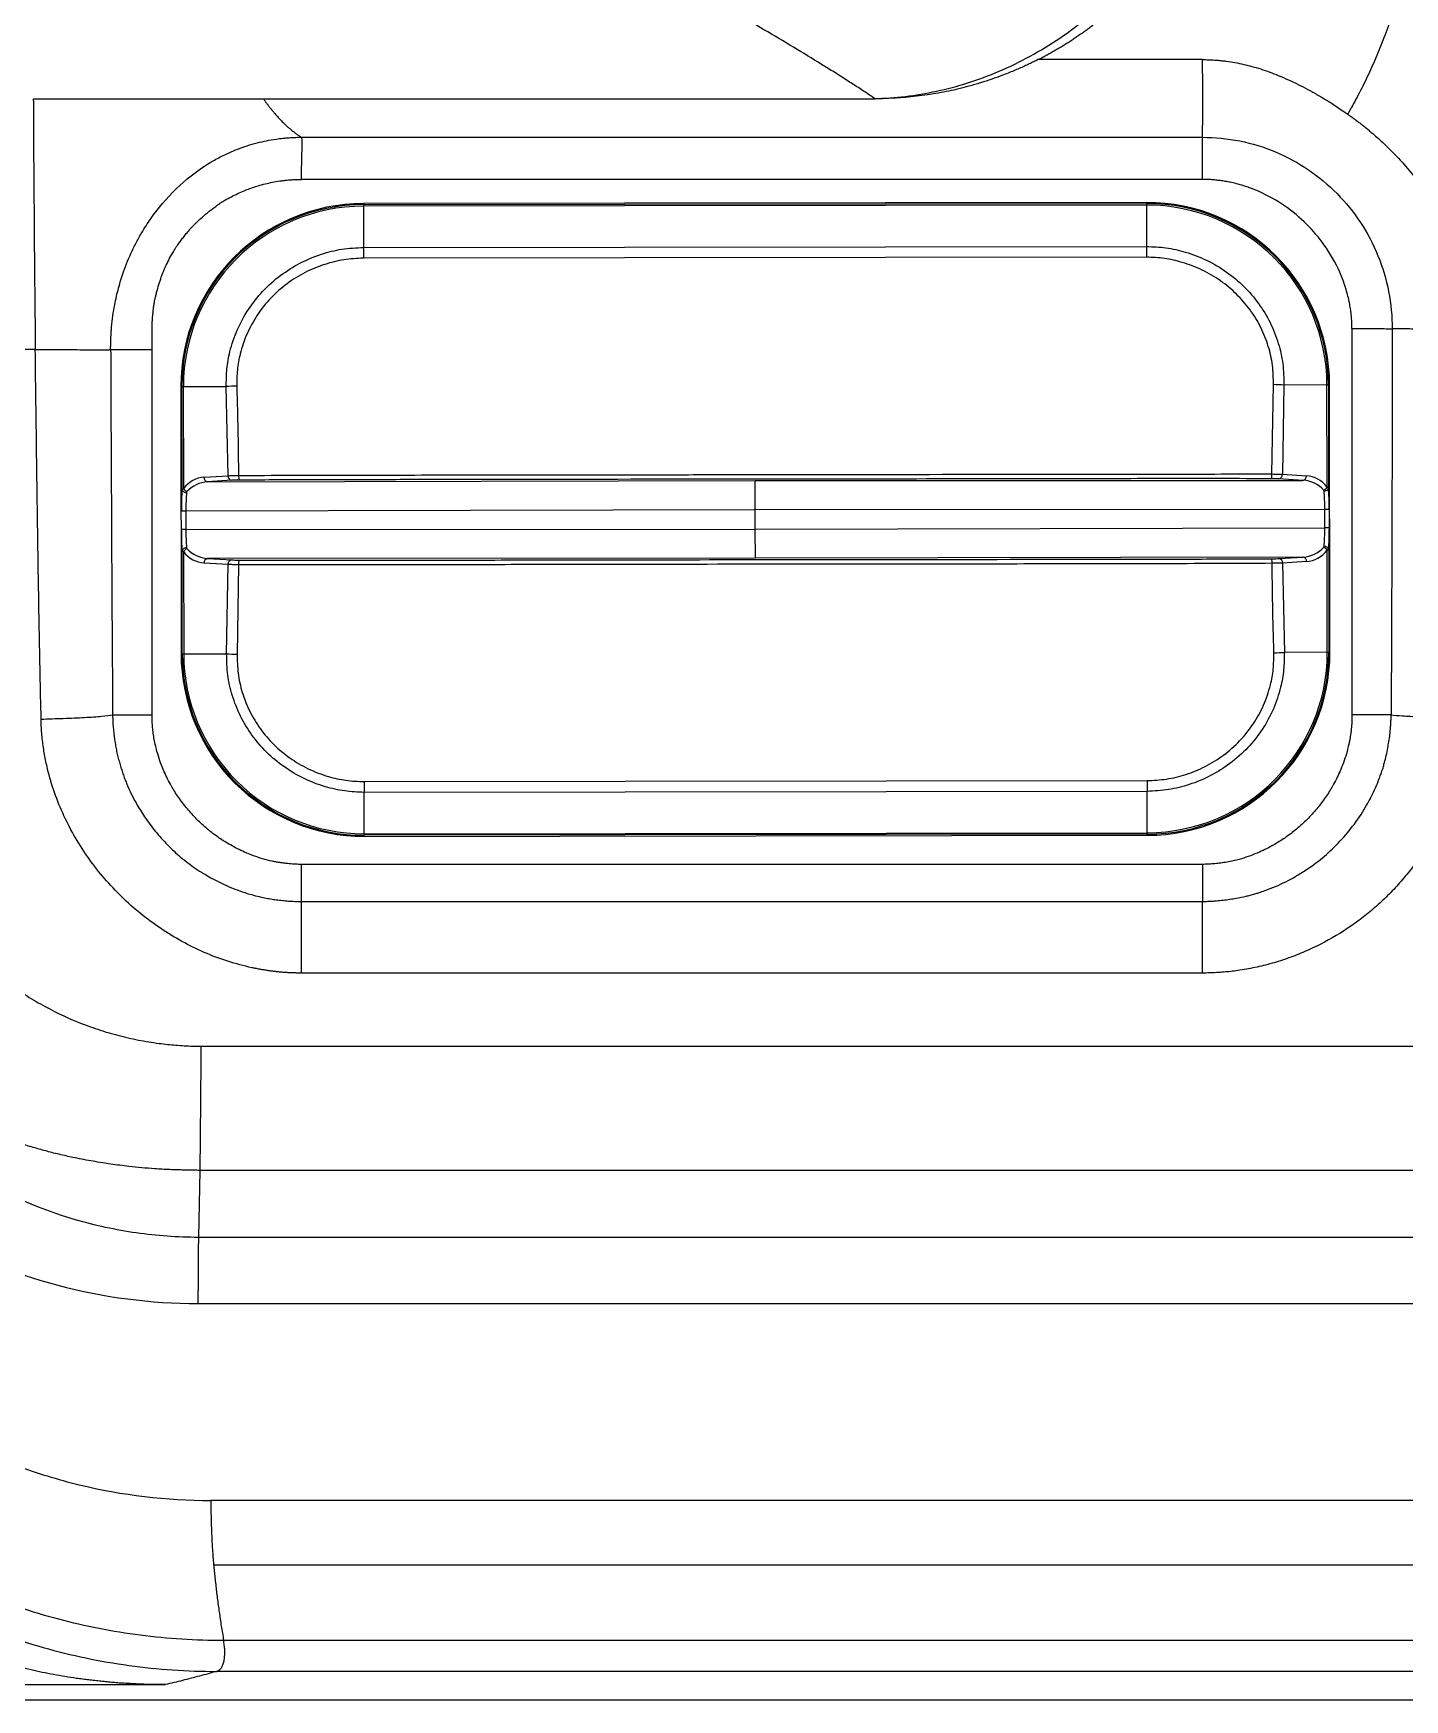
# Model space of a CAD drawing. Extents: x 526 to 610, y 679 to 808.
# Drawn here: x 593.61 to 602.53, y 696.88 to 707.72 of the extents above; entities that cross this region are included whole.
import ezdxf

# ---------------------------------------------------------------- set-up
doc = ezdxf.new("R2010")
doc.units = 0
doc.header["$MEASUREMENT"] = 0
doc.layers.add('1', color=4, linetype='Continuous')

# ---------------------------------------------------------------- blocks, each defined once
blk = doc.blocks.new('JETSETTER LX')
at = {"layer": '1', "color": 3, "linetype": 'Continuous', "lineweight": 25}
for p, q in [((68.981, 10.413), (72.958, 10.413)), ((69.229, 10.162), (75.088, 10.162)), ((75.088, 9.888), (69.229, 9.888)), ((74.723, 9.738), (69.632, 9.731)), ((69.632, 9.724), (74.723, 9.731)), ((69.632, 9.731), (69.632, 9.724)), ((69.632, 9.724), (69.632, 9.715)), ((74.723, 9.721), (69.632, 9.715)), ((69.632, 9.715), (69.632, 9.445)), ((74.723, 9.738), (74.723, 9.731)), ((74.723, 9.731), (74.723, 9.721)), ((74.723, 9.721), (74.723, 9.452)), ((69.632, 9.445), (74.723, 9.452)), ((69.632, 9.445), (69.632, 9.376)), ((74.723, 9.452), (74.723, 9.382)), ((74.723, 9.382), (69.632, 9.376)), ((68.258, 8.781), (68.258, 8.917)), ((76.059, 8.918), (76.059, 8.917)), ((76.059, 8.917), (76.059, 6.405)), ((67.499, 8.781), (64.964, 8.781)), ((68.258, 6.405), (68.258, 8.781)), ((68.445, 8.541), (68.447, 6.803)), ((68.445, 8.541), (68.452, 8.541)), ((68.452, 8.541), (68.461, 8.541)), ((68.453, 7.871), (68.452, 8.541)), ((68.461, 8.541), (68.741, 8.541)), ((68.461, 8.541), (68.462, 7.877)), ((68.752, 7.961), (68.741, 8.541)), ((75.539, 7.972), (75.549, 8.553)), ((75.617, 8.55), (75.607, 7.97)), ((75.897, 8.551), (75.617, 8.55)), ((75.898, 7.887), (75.897, 8.551)), ((75.897, 8.551), (75.906, 8.551)), ((75.906, 8.551), (75.907, 7.881)), ((75.914, 8.551), (75.906, 8.551)), ((75.916, 6.813), (75.914, 8.551)), ((68.596, 7.951), (68.752, 7.961)), ((68.775, 7.931), (68.619, 7.921)), ((68.619, 7.921), (72.18, 7.929)), ((72.18, 7.929), (75.741, 7.93)), ((72.18, 7.739), (72.18, 7.929)), ((75.741, 7.93), (75.585, 7.94)), ((75.607, 7.97), (75.763, 7.96)), ((68.478, 7.731), (68.448, 7.731)), ((68.449, 7.612), (68.448, 7.731)), ((72.18, 7.739), (68.478, 7.731)), ((68.478, 7.731), (68.478, 7.612)), ((75.882, 7.741), (72.18, 7.739)), ((72.18, 7.614), (72.18, 7.739)), ((75.883, 7.622), (75.882, 7.741)), ((75.912, 7.741), (75.882, 7.741)), ((75.912, 7.741), (75.912, 7.622)), ((68.478, 7.612), (68.449, 7.612)), ((68.478, 7.612), (72.18, 7.614)), ((72.18, 7.614), (75.883, 7.622)), ((72.181, 7.424), (72.18, 7.614)), ((75.912, 7.622), (75.883, 7.622)), ((75.908, 7.482), (75.909, 6.813)), ((68.454, 6.803), (68.453, 7.473)), ((68.463, 7.466), (68.464, 6.803)), ((68.753, 7.383), (68.597, 7.393)), ((72.181, 7.424), (68.62, 7.423)), ((68.62, 7.423), (68.776, 7.413)), ((68.743, 6.803), (68.753, 7.383)), ((68.821, 7.382), (68.811, 6.8)), ((75.741, 7.432), (72.181, 7.424)), ((75.586, 7.422), (75.741, 7.432)), ((75.764, 7.402), (75.608, 7.392)), ((75.608, 7.392), (75.62, 6.812)), ((75.899, 6.813), (75.898, 7.476)), ((68.447, 6.803), (68.454, 6.803)), ((68.454, 6.803), (68.464, 6.803)), ((68.464, 6.803), (68.743, 6.803)), ((75.899, 6.813), (75.62, 6.812)), ((75.899, 6.813), (75.909, 6.813)), ((75.916, 6.813), (75.909, 6.813)), ((69.637, 5.971), (74.728, 5.978)), ((69.637, 5.971), (69.637, 5.901)), ((74.728, 5.978), (74.728, 5.908)), ((74.728, 5.908), (69.637, 5.901)), ((69.637, 5.632), (69.637, 5.901)), ((74.728, 5.639), (74.728, 5.908)), ((69.637, 5.632), (74.728, 5.639)), ((74.728, 5.639), (74.728, 5.629)), ((69.637, 5.632), (69.637, 5.623)), ((74.728, 5.629), (69.637, 5.623)), ((69.637, 5.615), (69.637, 5.623)), ((69.637, 5.615), (74.728, 5.622)), ((74.728, 5.622), (74.728, 5.629)), ((75.088, 5.433), (69.229, 5.433)), ((69.229, 5.192), (75.088, 5.192)), ((75.088, 4.726), (69.229, 4.726)), ((68.576, 4.251), (78.353, 4.251)), ((68.568, 3.443), (68.56, 3.007)), ((78.353, 3.443), (68.568, 3.443)), ((79.047, 3.007), (68.56, 3.007)), ((68.556, 2.577), (79.047, 2.577)), ((79.282, 1.296), (68.641, 1.296)), ((68.658, 0.878), (79.791, 0.878)), ((68.723, 0.387), (80.424, 0.387)), ((80.7, 0.184), (68.677, 0.184)), ((47.621, 0.098), (68.345, 0.098))]:
    blk.add_line(p, q, dxfattribs=at)
at = {"layer": '1', "color": 4, "linetype": 'Continuous', "lineweight": 25}
blk.add_line((42.059, 0), (81.118, 0), dxfattribs=at)
at = {"layer": '1', "color": 3, "linetype": 'Continuous', "lineweight": 25}
for centre, radius, start, end in [((69.634, 8.542), 1.189, 90.076, 180.076), ((69.634, 8.542), 1.182, 90.076, 180.076), ((69.634, 8.542), 1.172, 90.076, 180.076), ((74.725, 8.549), 1.189, 0.076, 90.076), ((74.725, 8.549), 1.182, 0.076, 90.076), ((74.725, 8.549), 1.172, 0.076, 90.076), ((68.87, 6.434), 2.111, 91.6664, 93.5173), ((75.494, 6.443), 2.111, 86.6346, 88.4856), ((68.624, 7.949), 0.0283, 175.6297, 258.7626), ((68.78, 7.959), 0.0283, 175.6297, 258.7626), ((68.94, 7.956), 0.119, 176.9167, 191.5084), ((75.42, 7.965), 0.119, 348.6436, 3.2352), ((75.579, 7.968), 0.0283, 281.3894, 4.5223), ((75.735, 7.958), 0.0283, 281.3894, 4.5223), ((68.48, 7.88), 0.0287, 199.4859, 274.9451), ((68.504, 7.902), 0.0485, 210.386, 246.2983), ((75.856, 7.911), 0.0485, 293.8536, 329.7659), ((75.88, 7.89), 0.0287, 265.2069, 340.6661), ((68.48, 7.463), 0.0287, 85.2069, 160.6661), ((68.505, 7.442), 0.0485, 113.8536, 149.7659), ((75.856, 7.452), 0.0485, 30.386, 66.2983), ((75.881, 7.473), 0.0287, 19.4859, 94.9451), ((68.625, 7.395), 0.0283, 101.3894, 184.5223), ((68.781, 7.386), 0.0283, 101.3894, 184.5223), ((68.94, 7.389), 0.119, 168.6436, 183.2352), ((75.421, 7.397), 0.119, 356.9167, 11.5084), ((75.58, 7.395), 0.0283, 355.6297, 78.7626), ((75.736, 7.404), 0.0283, 355.6297, 78.7626), ((69.636, 6.804), 1.189, 180.076, 270.076), ((69.636, 6.804), 1.182, 180.076, 270.076), ((69.636, 6.804), 1.172, 180.076, 270.076), ((68.867, 8.91), 2.111, 266.6346, 268.4856), ((74.727, 6.811), 1.172, 270.076, 0.076), ((74.727, 6.811), 1.182, 270.076, 0.076), ((74.727, 6.811), 1.189, 270.076, 0.076), ((75.49, 8.919), 2.111, 271.6664, 273.5173)]:
    blk.add_arc(centre, radius, start, end, dxfattribs=at)
for centre, major_axis, ratio, start_param, end_param in [((68.607, 7.731), (0, 0.22), 0.878974, 0.05755, 0.848279), ((68.63, 7.731), (0.194, 0.005), 0.98006, 1.599338, 2.390068), ((75.731, 7.741), (0.194, -0.005), 0.98006, 0.751525, 1.542255), ((75.753, 7.741), (-0.001, 0.22), 0.878974, 5.434906, 6.225636), ((68.468, 7.731), (0, 0.22), 0.087624, 0.881865, 1.570888), ((68.498, 7.731), (0, 0.19), 0.104015, 0.881895, 1.570917), ((75.863, 7.741), (0, 0.19), 0.104015, 4.712268, 5.401291), ((75.892, 7.741), (0, 0.22), 0.087624, 4.712297, 5.40132), ((68.468, 7.612), (0, 0.22), 0.087624, 1.570705, 2.259727), ((68.498, 7.612), (0, 0.19), 0.104015, 1.570675, 2.259698), ((75.863, 7.622), (0, 0.19), 0.104015, 4.023487, 4.71251), ((75.893, 7.622), (0, 0.22), 0.087624, 4.023458, 4.712481), ((68.63, 7.613), (0.194, -0.005), 0.98006, 3.893117, 4.683847), ((75.731, 7.622), (0.194, 0.005), 0.98006, 4.740931, 5.531661), ((68.607, 7.613), (-0.001, 0.22), 0.878974, 2.293313, 3.084043), ((75.753, 7.622), (0, 0.22), 0.878974, 3.199142, 3.989872)]:
    blk.add_ellipse(centre, major_axis=major_axis, ratio=ratio, start_param=start_param, end_param=end_param, dxfattribs=at)
for points, knots in [([(72.958, 10.413), (73.088, 10.417), (73.222, 10.433), (73.494, 10.491), (73.631, 10.534), (73.901, 10.649), (74.034, 10.722), (74.286, 10.893), (74.405, 10.993), (74.621, 11.214), (74.719, 11.335), (74.887, 11.592), (74.958, 11.728), (75.071, 12.004), (75.114, 12.144), (75.172, 12.422), (75.187, 12.559), (75.192, 12.692)], [0, 0, 0, 0, 0.125, 0.125, 0.25, 0.25, 0.375, 0.375, 0.5, 0.5, 0.625, 0.625, 0.75, 0.75, 0.875, 0.875, 1, 1, 1, 1]), ([(74.018, 10.667), (74.027, 10.671), (74.045, 10.681), (74.072, 10.695), (74.098, 10.71), (74.124, 10.725), (74.15, 10.74), (74.176, 10.755), (74.202, 10.771), (74.227, 10.788), (74.252, 10.804), (74.277, 10.821), (74.301, 10.838), (74.325, 10.855), (74.349, 10.872), (74.372, 10.89), (74.395, 10.908), (74.418, 10.926), (74.441, 10.945), (74.463, 10.964), (74.485, 10.982), (74.507, 11.001), (74.56, 11.05), (74.641, 11.13), (74.745, 11.247), (74.839, 11.37), (74.925, 11.499), (75.002, 11.633), (75.07, 11.774), (75.128, 11.918), (75.176, 12.066), (75.213, 12.217), (75.234, 12.336), (75.245, 12.42), (75.25, 12.47), (75.254, 12.521), (75.257, 12.574), (75.259, 12.627), (75.259, 12.663), (75.26, 12.682)], [0, 0, 0, 0, 0.012212, 0.024401, 0.036566, 0.048706, 0.060819, 0.072904, 0.08496, 0.096986, 0.10898, 0.120942, 0.13287, 0.144763, 0.15662, 0.16844, 0.180221, 0.191963, 0.203665, 0.215325, 0.226943, 0.238518, 0.250048, 0.313307, 0.37615, 0.438436, 0.500031, 0.562593, 0.625016, 0.687385, 0.750002, 0.812159, 0.874989, 0.894657, 0.914816, 0.935449, 0.956537, 0.978061, 1, 1, 1, 1]), ([(76.719, 12.611), (76.709, 12.557), (76.69, 12.458), (76.662, 12.308), (76.634, 12.164), (76.594, 11.967), (76.552, 11.772), (76.505, 11.577), (76.468, 11.43), (76.428, 11.286), (76.384, 11.14), (76.338, 10.998), (76.296, 10.882), (76.261, 10.792), (76.235, 10.727), (76.208, 10.663), (76.18, 10.601), (76.152, 10.54), (76.123, 10.481), (76.093, 10.424), (76.063, 10.367), (76.042, 10.331), (76.032, 10.312)], [0, 0, 0, 0, 0.068203, 0.125002, 0.190645, 0.250004, 0.375003, 0.439174, 0.500003, 0.563943, 0.625003, 0.688753, 0.750002, 0.779554, 0.808643, 0.837277, 0.865464, 0.893212, 0.92053, 0.947428, 0.973914, 1, 1, 1, 1]), ([(72.958, 10.413), (72.946, 10.421), (72.923, 10.437), (72.887, 10.461), (72.85, 10.485), (72.812, 10.509), (72.773, 10.534), (72.734, 10.559), (72.694, 10.585), (72.653, 10.61), (72.565, 10.665), (72.428, 10.749), (72.237, 10.862), (72.041, 10.975), (71.879, 11.066), (71.755, 11.135), (71.671, 11.181), (71.587, 11.226), (71.504, 11.27), (71.448, 11.299), (71.421, 11.314)], [0, 0, 0, 0, 0.026016, 0.052385, 0.079107, 0.106183, 0.133612, 0.161394, 0.189529, 0.218019, 0.246861, 0.370216, 0.496877, 0.624106, 0.748291, 0.80071, 0.85209, 0.902431, 0.951734, 1, 1, 1, 1]), ([(74.018, 10.667), (74.009, 10.662), (73.99, 10.653), (73.961, 10.639), (73.929, 10.624), (73.896, 10.609), (73.86, 10.594), (73.823, 10.579), (73.775, 10.56), (73.716, 10.539), (73.644, 10.515), (73.573, 10.495), (73.482, 10.471), (73.368, 10.448), (73.252, 10.431), (73.159, 10.421), (73.099, 10.417), (73.048, 10.415), (73.003, 10.413), (72.973, 10.413), (72.958, 10.413)], [0, 0, 0, 0, 0.027827, 0.057479, 0.088946, 0.122206, 0.157234, 0.194002, 0.232475, 0.297267, 0.366425, 0.437853, 0.499947, 0.621769, 0.754739, 0.819439, 0.878372, 0.918177, 0.958717, 1, 1, 1, 1]), ([(75.088, 10.667), (75.088, 10.667), (75.088, 10.667), (75.086, 10.667), (75.084, 10.667), (75.082, 10.667), (75.075, 10.667), (75.066, 10.667), (75.05, 10.667), (75.029, 10.667), (75.004, 10.667), (74.978, 10.667), (74.951, 10.667), (74.921, 10.667), (74.885, 10.667), (74.834, 10.667), (74.746, 10.667), (74.626, 10.667), (74.49, 10.667), (74.361, 10.667), (74.259, 10.667), (74.18, 10.667), (74.13, 10.667), (74.087, 10.667), (74.052, 10.667), (74.029, 10.667), (74.018, 10.667)], [0, 0, 0, 0, 0.000316, 0.00118, 0.002596, 0.004565, 0.007087, 0.01753, 0.023854, 0.044952, 0.062437, 0.082656, 0.103486, 0.124938, 0.155235, 0.187476, 0.249972, 0.373655, 0.499962, 0.62604, 0.75384, 0.815526, 0.87972, 0.919905, 0.960002, 1, 1, 1, 1]), ([(75.088, 10.162), (75.088, 10.163), (75.088, 10.163), (75.088, 10.165), (75.088, 10.167), (75.088, 10.169), (75.088, 10.172), (75.088, 10.175), (75.088, 10.178), (75.088, 10.181), (75.088, 10.185), (75.088, 10.188), (75.088, 10.192), (75.088, 10.196), (75.088, 10.2), (75.088, 10.204), (75.088, 10.208), (75.088, 10.212), (75.088, 10.217), (75.088, 10.221), (75.088, 10.226), (75.088, 10.23), (75.088, 10.234), (75.088, 10.239), (75.089, 10.243), (75.089, 10.247), (75.089, 10.252), (75.089, 10.256), (75.089, 10.26), (75.089, 10.264), (75.089, 10.268), (75.089, 10.272), (75.089, 10.275), (75.089, 10.279), (75.089, 10.283), (75.089, 10.286), (75.089, 10.289), (75.089, 10.292), (75.089, 10.296), (75.089, 10.298), (75.089, 10.301), (75.089, 10.304), (75.089, 10.306), (75.089, 10.308), (75.089, 10.31), (75.089, 10.312), (75.089, 10.314), (75.089, 10.316), (75.089, 10.317), (75.089, 10.318), (75.089, 10.319), (75.089, 10.32), (75.089, 10.321), (75.089, 10.321), (75.089, 10.334), (75.089, 10.357), (75.089, 10.396), (75.089, 10.435), (75.089, 10.479), (75.089, 10.523), (75.089, 10.571), (75.088, 10.618), (75.088, 10.651), (75.088, 10.667)], [0, 0, 0, 0, 0.018229, 0.036079, 0.053557, 0.070667, 0.087415, 0.103805, 0.119841, 0.135527, 0.150864, 0.165857, 0.180508, 0.19482, 0.208793, 0.22243, 0.235733, 0.248703, 0.261339, 0.273644, 0.285618, 0.29726, 0.308572, 0.319552, 0.330202, 0.340521, 0.350508, 0.360164, 0.369488, 0.378479, 0.387137, 0.395463, 0.403454, 0.411111, 0.418434, 0.425422, 0.432075, 0.438391, 0.444372, 0.450016, 0.455323, 0.460293, 0.464925, 0.469219, 0.473176, 0.476794, 0.480073, 0.483014, 0.485615, 0.487877, 0.489801, 0.491384, 0.492628, 0.493533, 0.494097, 0.56106, 0.619408, 0.683737, 0.745771, 0.812738, 0.872825, 0.938746, 1, 1, 1, 1]), ([(75.088, 10.667), (75.094, 10.667), (75.107, 10.667), (75.126, 10.666), (75.147, 10.666), (75.169, 10.664), (75.192, 10.663), (75.217, 10.66), (75.252, 10.656), (75.299, 10.649), (75.354, 10.637), (75.41, 10.623), (75.466, 10.607), (75.523, 10.587), (75.583, 10.563), (75.645, 10.537), (75.71, 10.506), (75.773, 10.473), (75.838, 10.437), (75.89, 10.406), (75.933, 10.379), (75.968, 10.356), (76.002, 10.333), (76.024, 10.318), (76.032, 10.312)], [0, 0, 0, 0, 0.022085, 0.045764, 0.071027, 0.097867, 0.126273, 0.154353, 0.190037, 0.253951, 0.321924, 0.381588, 0.444933, 0.508182, 0.56562, 0.632976, 0.694545, 0.755626, 0.816401, 0.877066, 0.903554, 0.938088, 0.975397, 1, 1, 1, 1]), ([(67.486, 10.413), (67.486, 10.411), (67.486, 10.408), (67.486, 10.402), (67.487, 10.395), (67.487, 10.389), (67.487, 10.382), (67.487, 10.374), (67.487, 10.367), (67.487, 10.358), (67.487, 10.34), (67.487, 10.308), (67.487, 10.257), (67.488, 10.198), (67.488, 10.13), (67.488, 10.055), (67.489, 9.964), (67.49, 9.873), (67.49, 9.788), (67.491, 9.707), (67.492, 9.608), (67.492, 9.502), (67.493, 9.408), (67.494, 9.327), (67.495, 9.244), (67.495, 9.158), (67.496, 9.068), (67.497, 8.996), (67.498, 8.944), (67.498, 8.913), (67.498, 8.881), (67.499, 8.848), (67.499, 8.815), (67.499, 8.792), (67.499, 8.781)], [0, 0, 0, 0, 0.013831, 0.027674, 0.041528, 0.055391, 0.069264, 0.083147, 0.097043, 0.110953, 0.124879, 0.187733, 0.249997, 0.314365, 0.375013, 0.437486, 0.499994, 0.572374, 0.609948, 0.645637, 0.701746, 0.754596, 0.786308, 0.816814, 0.847406, 0.877953, 0.907781, 0.938569, 0.948297, 0.958228, 0.968364, 0.978707, 0.989254, 1, 1, 1, 1]), ([(67.486, 10.413), (67.559, 10.413), (67.716, 10.413), (67.969, 10.413), (68.276, 10.413), (68.617, 10.413), (68.861, 10.413), (68.981, 10.413)], [0, 0, 0, 0, 0.145571, 0.315147, 0.508728, 0.759983, 1, 1, 1, 1]), ([(68.981, 10.413), (68.985, 10.408), (68.993, 10.397), (69.005, 10.38), (69.017, 10.364), (69.03, 10.349), (69.04, 10.336), (69.052, 10.322), (69.066, 10.305), (69.084, 10.285), (69.106, 10.262), (69.125, 10.243), (69.143, 10.227), (69.158, 10.214), (69.174, 10.201), (69.189, 10.19), (69.203, 10.179), (69.218, 10.17), (69.226, 10.164), (69.229, 10.162)], [0, 0, 0, 0, 0.04684, 0.095465, 0.145883, 0.198107, 0.244009, 0.274331, 0.337888, 0.41342, 0.5, 0.600544, 0.645023, 0.712517, 0.788759, 0.827476, 0.898051, 0.959304, 1, 1, 1, 1]), ([(76.032, 10.312), (76.04, 10.307), (76.055, 10.296), (76.077, 10.28), (76.099, 10.263), (76.121, 10.247), (76.142, 10.229), (76.164, 10.212), (76.19, 10.189), (76.222, 10.162), (76.282, 10.108), (76.362, 10.028), (76.457, 9.918), (76.543, 9.801), (76.603, 9.705), (76.642, 9.634), (76.664, 9.59), (76.685, 9.547), (76.704, 9.502), (76.722, 9.458), (76.733, 9.428), (76.738, 9.413)], [0, 0, 0, 0, 0.0236581, 0.0473608, 0.0711123, 0.0949167, 0.1187779, 0.1427001, 0.1666872, 0.208479, 0.250031, 0.3760578, 0.5000079, 0.6261358, 0.7499772, 0.7923892, 0.8344539, 0.8762087, 0.9176918, 0.9589423, 1, 1, 1, 1]), ([(67.989, 8.781), (67.989, 8.789), (67.989, 8.806), (67.99, 8.831), (67.99, 8.855), (67.992, 8.879), (67.993, 8.904), (67.997, 8.944), (68.003, 9.001), (68.017, 9.086), (68.039, 9.181), (68.075, 9.299), (68.117, 9.401), (68.161, 9.488), (68.203, 9.563), (68.257, 9.645), (68.355, 9.771), (68.486, 9.898), (68.629, 9.996), (68.741, 10.055), (68.847, 10.1), (68.949, 10.129), (69.035, 10.146), (69.087, 10.154), (69.129, 10.158), (69.159, 10.16), (69.193, 10.162), (69.217, 10.162), (69.229, 10.162)], [0, 0, 0, 0, 0.012147, 0.024183, 0.036111, 0.047933, 0.059651, 0.071267, 0.10707, 0.142556, 0.196449, 0.249576, 0.320875, 0.356547, 0.392201, 0.444974, 0.499302, 0.624585, 0.708289, 0.750124, 0.810109, 0.875026, 0.904162, 0.937354, 0.950522, 0.965329, 0.981809, 1, 1, 1, 1]), ([(69.229, 9.888), (69.229, 9.892), (69.229, 9.899), (69.229, 9.91), (69.23, 9.92), (69.23, 9.93), (69.23, 9.94), (69.23, 9.949), (69.23, 9.958), (69.23, 9.967), (69.231, 9.975), (69.231, 9.984), (69.231, 10.004), (69.232, 10.038), (69.234, 10.08), (69.235, 10.115), (69.234, 10.135), (69.234, 10.147), (69.233, 10.153), (69.232, 10.158), (69.231, 10.161), (69.23, 10.162), (69.229, 10.162)], [0, 0, 0, 0, 0.0264594, 0.052286, 0.077494, 0.1020969, 0.126107, 0.1495359, 0.1723941, 0.1946914, 0.2164368, 0.2376389, 0.2583053, 0.377203, 0.5107202, 0.6463248, 0.7582496, 0.8090212, 0.858535, 0.9068487, 0.9539991, 1, 1, 1, 1]), ([(75.088, 9.888), (75.088, 9.922), (75.088, 9.991), (75.088, 10.05), (75.088, 10.101), (75.088, 10.122), (75.088, 10.152), (75.088, 10.16), (75.088, 10.162)], [0, 0, 0, 0, 0.25, 0.5, 0.5, 0.75, 0.75, 1, 1, 1, 1]), ([(75.088, 10.162), (75.251, 10.162), (75.413, 10.13), (75.712, 10.004), (75.849, 9.911), (76.076, 9.68), (76.167, 9.542), (76.29, 9.242), (76.321, 9.079), (76.321, 8.917)], [0, 0, 0, 0, 0.25, 0.25, 0.5, 0.5, 0.75, 0.75, 1, 1, 1, 1]), ([(68.258, 8.917), (68.258, 8.921), (68.258, 8.931), (68.259, 8.946), (68.26, 8.966), (68.261, 8.989), (68.264, 9.014), (68.266, 9.039), (68.269, 9.063), (68.273, 9.086), (68.277, 9.107), (68.282, 9.129), (68.29, 9.162), (68.302, 9.204), (68.315, 9.244), (68.325, 9.272), (68.331, 9.288), (68.338, 9.304), (68.349, 9.328), (68.367, 9.365), (68.389, 9.405), (68.408, 9.436), (68.423, 9.46), (68.438, 9.481), (68.457, 9.505), (68.476, 9.529), (68.494, 9.551), (68.511, 9.57), (68.524, 9.585), (68.535, 9.596), (68.541, 9.603), (68.549, 9.611), (68.567, 9.627), (68.598, 9.654), (68.634, 9.684), (68.662, 9.705), (68.678, 9.717), (68.69, 9.726), (68.708, 9.738), (68.736, 9.755), (68.773, 9.776), (68.815, 9.796), (68.855, 9.814), (68.899, 9.831), (68.96, 9.851), (69.025, 9.867), (69.081, 9.877), (69.113, 9.881), (69.14, 9.884), (69.168, 9.886), (69.199, 9.888), (69.22, 9.888), (69.229, 9.888)], [0, 0, 0, 0, 0.008216, 0.018431, 0.030636, 0.04731, 0.063959, 0.080303, 0.096609, 0.11195, 0.125221, 0.139362, 0.155723, 0.191528, 0.225435, 0.23942, 0.250224, 0.258416, 0.272977, 0.303463, 0.338544, 0.361638, 0.375149, 0.394235, 0.414443, 0.434665, 0.454029, 0.469549, 0.485399, 0.492676, 0.499954, 0.504638, 0.514671, 0.54631, 0.585949, 0.606, 0.61587, 0.624754, 0.636313, 0.658384, 0.689353, 0.719272, 0.749733, 0.775482, 0.812701, 0.876006, 0.907516, 0.924274, 0.938766, 0.960204, 0.980617, 1, 1, 1, 1]), ([(76.059, 8.918), (76.059, 8.924), (76.059, 8.935), (76.059, 8.954), (76.058, 8.972), (76.056, 8.99), (76.055, 9.009), (76.052, 9.028), (76.05, 9.047), (76.046, 9.067), (76.043, 9.086), (76.037, 9.114), (76.028, 9.151), (76.014, 9.196), (75.998, 9.242), (75.96, 9.333), (75.889, 9.457), (75.766, 9.602), (75.624, 9.721), (75.495, 9.793), (75.408, 9.829), (75.363, 9.844), (75.322, 9.857), (75.28, 9.867), (75.244, 9.874), (75.212, 9.879), (75.18, 9.883), (75.149, 9.886), (75.118, 9.888), (75.098, 9.888), (75.088, 9.888)], [0, 0, 0, 0, 0.011738, 0.023658, 0.035762, 0.048049, 0.060518, 0.073168, 0.086001, 0.099013, 0.112206, 0.125578, 0.154464, 0.187932, 0.219127, 0.250256, 0.384491, 0.500022, 0.625081, 0.749785, 0.789743, 0.812102, 0.844986, 0.874448, 0.896431, 0.917994, 0.939134, 0.95985, 0.980139, 1, 1, 1, 1]), ([(68.741, 8.541), (68.741, 8.579), (68.742, 8.655), (68.764, 8.78), (68.809, 8.911), (68.881, 9.044), (68.976, 9.165), (69.09, 9.266), (69.219, 9.347), (69.354, 9.403), (69.493, 9.439), (69.586, 9.443), (69.632, 9.445)], [0, 0, 0, 0, 0.080362, 0.162168, 0.266785, 0.374574, 0.481655, 0.592006, 0.696454, 0.803794, 0.900718, 1, 1, 1, 1]), ([(74.723, 9.452), (74.766, 9.45), (74.851, 9.447), (74.983, 9.417), (75.117, 9.365), (75.245, 9.29), (75.36, 9.194), (75.455, 9.083), (75.531, 8.958), (75.583, 8.826), (75.614, 8.688), (75.616, 8.597), (75.617, 8.55)], [0, 0, 0, 0, 0.089523, 0.180952, 0.285721, 0.393378, 0.495975, 0.601402, 0.702303, 0.806003, 0.901768, 1, 1, 1, 1]), ([(69.632, 9.376), (69.59, 9.374), (69.505, 9.369), (69.377, 9.337), (69.252, 9.286), (69.133, 9.212), (69.027, 9.118), (68.939, 9.008), (68.872, 8.885), (68.831, 8.764), (68.81, 8.65), (68.809, 8.579), (68.809, 8.544)], [0, 0, 0, 0, 0.098018, 0.196079, 0.302289, 0.408485, 0.517294, 0.62609, 0.732189, 0.83827, 0.919136, 1, 1, 1, 1]), ([(75.549, 8.553), (75.548, 8.595), (75.547, 8.679), (75.518, 8.805), (75.47, 8.927), (75.4, 9.042), (75.311, 9.144), (75.206, 9.232), (75.087, 9.302), (74.963, 9.349), (74.841, 9.377), (74.763, 9.381), (74.723, 9.382)], [0, 0, 0, 0, 0.096743, 0.193491, 0.295703, 0.397932, 0.502039, 0.606159, 0.712689, 0.819234, 0.909633, 1, 1, 1, 1]), ([(76.82, 8.914), (76.794, 8.914), (76.768, 8.914), (76.716, 8.914), (76.689, 8.914), (76.636, 8.914), (76.61, 8.914), (76.559, 8.914), (76.535, 8.915), (76.489, 8.915), (76.467, 8.915), (76.427, 8.915), (76.409, 8.916), (76.377, 8.916), (76.363, 8.916), (76.339, 8.917), (76.329, 8.917), (76.321, 8.917)], [0, 0, 0, 0, 0.125, 0.125, 0.25, 0.25, 0.375, 0.375, 0.5, 0.5, 0.625, 0.625, 0.75, 0.75, 0.875, 0.875, 1, 1, 1, 1]), ([(67.499, 8.781), (67.504, 8.781), (67.513, 8.781), (67.526, 8.781), (67.538, 8.781), (67.551, 8.781), (67.562, 8.781), (67.574, 8.781), (67.584, 8.781), (67.607, 8.781), (67.639, 8.781), (67.693, 8.781), (67.756, 8.781), (67.823, 8.78), (67.881, 8.78), (67.919, 8.78), (67.942, 8.78), (67.955, 8.78), (67.966, 8.78), (67.975, 8.78), (67.983, 8.781), (67.987, 8.781), (67.989, 8.781)], [0, 0, 0, 0, 0.0198191, 0.0389823, 0.0575101, 0.0754209, 0.0927313, 0.1094565, 0.1256098, 0.1412035, 0.2085354, 0.271827, 0.3911943, 0.5139433, 0.6312101, 0.7508117, 0.7948093, 0.8377687, 0.8797307, 0.9207336, 0.9608128, 1, 1, 1, 1]), ([(67.537, 6.378), (67.535, 6.476), (67.531, 6.673), (67.525, 6.968), (67.52, 7.266), (67.515, 7.565), (67.511, 7.866), (67.507, 8.169), (67.503, 8.474), (67.5, 8.678), (67.499, 8.781)], [0, 0, 0, 0, 0.12224, 0.245268, 0.369085, 0.49369, 0.619084, 0.745267, 0.872239, 1, 1, 1, 1]), ([(67.989, 8.781), (67.99, 8.781), (67.991, 8.781), (67.994, 8.781), (67.997, 8.781), (68.001, 8.781), (68.005, 8.781), (68.009, 8.781), (68.013, 8.781), (68.018, 8.781), (68.023, 8.781), (68.028, 8.781), (68.034, 8.781), (68.039, 8.781), (68.045, 8.781), (68.051, 8.781), (68.058, 8.781), (68.064, 8.781), (68.07, 8.781), (68.077, 8.781), (68.084, 8.781), (68.091, 8.781), (68.098, 8.781), (68.105, 8.781), (68.122, 8.781), (68.148, 8.781), (68.179, 8.781), (68.203, 8.781), (68.221, 8.781), (68.239, 8.781), (68.252, 8.781), (68.258, 8.781)], [0, 0, 0, 0, 0.029291, 0.058123, 0.086525, 0.114523, 0.142139, 0.169394, 0.196308, 0.222898, 0.249179, 0.275166, 0.300872, 0.326313, 0.351503, 0.376453, 0.401175, 0.425682, 0.449983, 0.474088, 0.498006, 0.521745, 0.545314, 0.56872, 0.591969, 0.70224, 0.803053, 0.85172, 0.900719, 0.950121, 1, 1, 1, 1]), ([(67.989, 8.781), (67.99, 8.607), (67.991, 8.268), (67.994, 7.77), (67.996, 7.295), (67.999, 6.842), (68.001, 6.548), (68.002, 6.405)], [0, 0, 0, 0, 0.218972, 0.428459, 0.628459, 0.818972, 1, 1, 1, 1]), ([(68.809, 8.544), (68.811, 8.478), (68.816, 8.284), (68.819, 8.09), (68.82, 7.963)], [0, 0, 0, 0, 0.34374, 1, 1, 1, 1]), ([(68.752, 7.961), (68.762, 7.961), (68.78, 7.962), (68.806, 7.962), (68.819, 7.963), (68.82, 7.963)], [0, 0, 0, 0, 0.497914, 0.928348, 1, 1, 1, 1]), ([(68.823, 7.932), (68.821, 7.932), (68.812, 7.932), (68.794, 7.932), (68.782, 7.931), (68.775, 7.931)], [0, 0, 0, 0, 0.0716492, 0.5020632, 1, 1, 1, 1]), ([(68.82, 7.963), (68.933, 7.963), (69.16, 7.964), (69.613, 7.965), (70.407, 7.966), (71.178, 7.967), (72.085, 7.968), (72.978, 7.969), (74, 7.971), (74.88, 7.972), (75.319, 7.972), (75.539, 7.972)], [0, 0, 0, 0, 0.050551, 0.101107, 0.202396, 0.404979, 0.445461, 0.607388, 0.803661, 0.901797, 1, 1, 1, 1]), ([(75.537, 7.941), (75.315, 7.942), (74.872, 7.942), (74.206, 7.941), (73.096, 7.939), (71.754, 7.938), (70.484, 7.936), (69.729, 7.935), (69.275, 7.934), (68.973, 7.933), (68.823, 7.932)], [0, 0, 0, 0, 0.0990946, 0.1982735, 0.2974595, 0.5950949, 0.7975095, 0.8650236, 0.9325335, 1, 1, 1, 1]), ([(75.585, 7.94), (75.584, 7.94), (75.578, 7.94), (75.563, 7.941), (75.546, 7.941), (75.537, 7.941)], [0, 0, 0, 0, 0.071948, 0.502115, 1, 1, 1, 1]), ([(75.539, 7.972), (75.552, 7.971), (75.576, 7.971), (75.598, 7.97), (75.606, 7.97), (75.607, 7.97)], [0, 0, 0, 0, 0.497909, 0.92806, 1, 1, 1, 1]), ([(68.453, 7.871), (68.453, 7.872), (68.454, 7.874), (68.459, 7.876), (68.462, 7.877)], [0, 0, 0, 0, 0.423625, 1, 1, 1, 1]), ([(68.485, 7.857), (68.484, 7.856), (68.483, 7.855), (68.482, 7.853), (68.482, 7.852)], [0, 0, 0, 0, 0.561663, 1, 1, 1, 1]), ([(75.878, 7.862), (75.877, 7.863), (75.877, 7.864), (75.876, 7.866), (75.876, 7.867), (75.875, 7.867)], [0, 0, 0, 0, 0.556675, 0.809847, 1, 1, 1, 1]), ([(75.898, 7.887), (75.899, 7.887), (75.903, 7.885), (75.906, 7.883), (75.907, 7.881), (75.907, 7.881)], [0, 0, 0, 0, 0.200723, 0.75275, 1, 1, 1, 1]), ([(68.483, 7.492), (68.483, 7.491), (68.483, 7.489), (68.484, 7.487), (68.485, 7.487), (68.485, 7.486)], [0, 0, 0, 0, 0.556675, 0.809847, 1, 1, 1, 1]), ([(75.876, 7.496), (75.877, 7.497), (75.878, 7.499), (75.878, 7.501), (75.878, 7.501)], [0, 0, 0, 0, 0.5616633, 1, 1, 1, 1]), ([(75.908, 7.482), (75.907, 7.481), (75.906, 7.479), (75.901, 7.477), (75.898, 7.476)], [0, 0, 0, 0, 0.423625, 1, 1, 1, 1]), ([(68.463, 7.466), (68.462, 7.467), (68.458, 7.468), (68.454, 7.47), (68.453, 7.472), (68.453, 7.473)], [0, 0, 0, 0, 0.200723, 0.75275, 1, 1, 1, 1]), ([(68.821, 7.382), (68.808, 7.382), (68.784, 7.382), (68.763, 7.383), (68.754, 7.383), (68.753, 7.383)], [0, 0, 0, 0, 0.499185, 0.929346, 1, 1, 1, 1]), ([(68.776, 7.413), (68.776, 7.413), (68.782, 7.413), (68.798, 7.412), (68.814, 7.412), (68.823, 7.412)], [0, 0, 0, 0, 0.0706622, 0.500839, 1, 1, 1, 1]), ([(75.54, 7.391), (75.314, 7.39), (74.861, 7.388), (74.18, 7.387), (73.5, 7.386), (72.955, 7.386), (72.275, 7.385), (71.602, 7.384), (70.799, 7.383), (70.139, 7.381), (69.48, 7.381), (69.041, 7.381), (68.821, 7.382)], [0, 0, 0, 0, 0.101175, 0.202409, 0.303712, 0.404983, 0.445461, 0.607372, 0.705553, 0.803765, 0.901911, 1, 1, 1, 1]), ([(68.823, 7.412), (69.045, 7.412), (69.488, 7.411), (70.154, 7.412), (71.265, 7.414), (72.606, 7.416), (73.876, 7.417), (74.632, 7.418), (75.085, 7.419), (75.387, 7.42), (75.538, 7.421)], [0, 0, 0, 0, 0.099095, 0.198274, 0.29746, 0.595095, 0.797509, 0.865024, 0.932533, 1, 1, 1, 1]), ([(75.538, 7.421), (75.539, 7.421), (75.548, 7.421), (75.566, 7.421), (75.579, 7.422), (75.586, 7.422)], [0, 0, 0, 0, 0.070459, 0.500882, 1, 1, 1, 1]), ([(75.608, 7.392), (75.599, 7.392), (75.581, 7.391), (75.555, 7.391), (75.542, 7.391), (75.54, 7.391)], [0, 0, 0, 0, 0.499095, 0.929538, 1, 1, 1, 1]), ([(75.552, 6.809), (75.55, 6.876), (75.544, 7.07), (75.542, 7.263), (75.54, 7.391)], [0, 0, 0, 0, 0.34374, 1, 1, 1, 1]), ([(69.637, 5.901), (69.595, 5.903), (69.51, 5.907), (69.378, 5.937), (69.244, 5.988), (69.115, 6.064), (69.001, 6.159), (68.906, 6.27), (68.83, 6.396), (68.777, 6.528), (68.746, 6.665), (68.744, 6.757), (68.743, 6.803)], [0, 0, 0, 0, 0.089523, 0.180952, 0.285721, 0.393378, 0.495975, 0.601402, 0.702303, 0.806003, 0.901768, 1, 1, 1, 1]), ([(68.811, 6.8), (68.812, 6.759), (68.814, 6.675), (68.842, 6.549), (68.89, 6.427), (68.96, 6.312), (69.048, 6.209), (69.153, 6.122), (69.273, 6.051), (69.396, 6.004), (69.519, 5.976), (69.597, 5.973), (69.637, 5.971)], [0, 0, 0, 0, 0.095477, 0.193492, 0.294289, 0.397934, 0.500621, 0.606162, 0.711252, 0.819238, 0.908705, 1, 1, 1, 1]), ([(75.62, 6.812), (75.619, 6.774), (75.618, 6.698), (75.596, 6.574), (75.552, 6.442), (75.48, 6.309), (75.384, 6.188), (75.271, 6.087), (75.141, 6.006), (75.007, 5.95), (74.867, 5.915), (74.775, 5.91), (74.728, 5.908)], [0, 0, 0, 0, 0.080362, 0.162168, 0.266785, 0.374574, 0.481655, 0.592006, 0.696454, 0.803794, 0.900718, 1, 1, 1, 1]), ([(74.728, 5.978), (74.77, 5.98), (74.855, 5.984), (74.983, 6.016), (75.108, 6.067), (75.227, 6.141), (75.333, 6.234), (75.421, 6.344), (75.488, 6.467), (75.529, 6.588), (75.551, 6.703), (75.551, 6.774), (75.552, 6.809)], [0, 0, 0, 0, 0.096835, 0.196075, 0.300852, 0.408482, 0.515663, 0.626091, 0.730594, 0.838273, 0.918398, 1, 1, 1, 1]), ([(67.537, 6.378), (67.584, 6.379), (67.633, 6.381), (67.729, 6.384), (67.776, 6.386), (67.861, 6.391), (67.899, 6.394), (67.961, 6.399), (67.985, 6.402), (68.002, 6.405)], [0, 0, 0, 0, 0.25, 0.25, 0.5, 0.5, 0.75, 0.75, 1, 1, 1, 1]), ([(68.002, 6.405), (68.002, 6.398), (68.002, 6.384), (68.003, 6.363), (68.004, 6.342), (68.006, 6.322), (68.008, 6.302), (68.01, 6.282), (68.012, 6.262), (68.015, 6.243), (68.018, 6.224), (68.021, 6.205), (68.024, 6.186), (68.028, 6.168), (68.032, 6.15), (68.036, 6.132), (68.041, 6.115), (68.046, 6.098), (68.05, 6.081), (68.055, 6.064), (68.061, 6.047), (68.066, 6.031), (68.072, 6.015), (68.077, 5.999), (68.083, 5.984), (68.089, 5.969), (68.095, 5.954), (68.117, 5.902), (68.155, 5.826), (68.219, 5.726), (68.288, 5.635), (68.367, 5.549), (68.456, 5.468), (68.552, 5.397), (68.656, 5.335), (68.769, 5.281), (68.882, 5.241), (68.971, 5.219), (69.029, 5.208), (69.067, 5.203), (69.106, 5.198), (69.146, 5.194), (69.187, 5.192), (69.215, 5.192), (69.229, 5.192)], [0, 0, 0, 0, 0.011072, 0.022016, 0.032832, 0.043525, 0.054095, 0.064547, 0.074881, 0.0851, 0.095206, 0.1052, 0.115085, 0.124861, 0.134531, 0.144095, 0.153555, 0.162913, 0.172169, 0.181324, 0.190381, 0.199338, 0.208198, 0.216961, 0.225629, 0.2342, 0.242678, 0.251061, 0.321941, 0.375722, 0.437257, 0.500574, 0.560448, 0.62504, 0.687442, 0.749997, 0.821838, 0.87482, 0.894339, 0.914374, 0.934939, 0.956051, 0.977731, 1, 1, 1, 1]), ([(68.002, 6.405), (68.012, 6.405), (68.026, 6.405), (68.06, 6.405), (68.081, 6.405), (68.126, 6.405), (68.151, 6.405), (68.203, 6.405), (68.231, 6.405), (68.258, 6.405)], [0, 0, 0, 0, 0.25, 0.25, 0.5, 0.5, 0.75, 0.75, 1, 1, 1, 1]), ([(69.229, 5.433), (69.223, 5.433), (69.21, 5.433), (69.191, 5.434), (69.171, 5.435), (69.15, 5.437), (69.129, 5.439), (69.107, 5.442), (69.085, 5.445), (69.062, 5.449), (69.026, 5.456), (68.957, 5.474), (68.865, 5.508), (68.772, 5.555), (68.691, 5.605), (68.618, 5.661), (68.549, 5.724), (68.486, 5.794), (68.43, 5.867), (68.38, 5.947), (68.332, 6.041), (68.299, 6.132), (68.28, 6.207), (68.27, 6.255), (68.265, 6.295), (68.261, 6.333), (68.259, 6.37), (68.258, 6.393), (68.258, 6.405)], [0, 0, 0, 0, 0.012387, 0.025191, 0.038408, 0.052035, 0.06607, 0.08051, 0.095355, 0.110601, 0.126247, 0.168548, 0.25095, 0.319178, 0.375419, 0.438895, 0.499988, 0.561075, 0.624558, 0.680784, 0.749032, 0.831344, 0.873744, 0.901615, 0.928188, 0.953453, 0.977395, 1, 1, 1, 1]), ([(76.059, 6.405), (76.059, 6.398), (76.059, 6.386), (76.059, 6.366), (76.058, 6.346), (76.056, 6.326), (76.054, 6.304), (76.051, 6.283), (76.048, 6.26), (76.044, 6.238), (76.036, 6.201), (76.019, 6.133), (75.985, 6.041), (75.938, 5.947), (75.887, 5.867), (75.832, 5.794), (75.769, 5.724), (75.699, 5.661), (75.626, 5.605), (75.546, 5.555), (75.452, 5.508), (75.36, 5.474), (75.286, 5.455), (75.237, 5.446), (75.198, 5.44), (75.159, 5.436), (75.123, 5.434), (75.1, 5.433), (75.088, 5.433)], [0, 0, 0, 0, 0.012387, 0.025191, 0.038408, 0.052035, 0.06607, 0.08051, 0.095355, 0.110601, 0.126247, 0.168548, 0.25095, 0.319178, 0.375419, 0.438895, 0.499988, 0.561075, 0.624558, 0.680784, 0.749032, 0.831344, 0.873744, 0.901615, 0.928188, 0.953453, 0.977395, 1, 1, 1, 1]), ([(76.314, 6.405), (76.304, 6.405), (76.29, 6.405), (76.254, 6.405), (76.233, 6.405), (76.186, 6.405), (76.161, 6.405), (76.11, 6.405), (76.084, 6.405), (76.059, 6.405)], [0, 0, 0, 0, 0.25, 0.25, 0.5, 0.5, 0.75, 0.75, 1, 1, 1, 1]), ([(76.254, 6.04), (76.256, 6.044), (76.261, 6.059), (76.269, 6.089), (76.28, 6.131), (76.29, 6.176), (76.298, 6.222), (76.305, 6.266), (76.309, 6.305), (76.311, 6.336), (76.312, 6.355), (76.313, 6.37), (76.314, 6.382), (76.314, 6.394), (76.314, 6.401), (76.314, 6.405)], [0, 0, 0, 0, 0.039937, 0.123114, 0.24984, 0.391085, 0.499808, 0.629237, 0.749878, 0.817247, 0.874934, 0.905326, 0.937471, 0.973795, 1, 1, 1, 1]), ([(76.314, 6.405), (76.332, 6.403), (76.357, 6.401), (76.42, 6.397), (76.458, 6.395), (76.544, 6.392), (76.591, 6.391), (76.688, 6.388), (76.737, 6.387), (76.784, 6.387)], [0, 0, 0, 0, 0.25, 0.25, 0.5, 0.5, 0.75, 0.75, 1, 1, 1, 1]), ([(69.229, 4.726), (69.221, 4.726), (69.204, 4.726), (69.18, 4.727), (69.155, 4.728), (69.13, 4.729), (69.105, 4.731), (69.08, 4.733), (69.055, 4.736), (69.03, 4.739), (69.005, 4.743), (68.98, 4.747), (68.956, 4.751), (68.931, 4.756), (68.862, 4.77), (68.749, 4.8), (68.597, 4.858), (68.451, 4.93), (68.312, 5.015), (68.181, 5.112), (68.06, 5.22), (67.948, 5.339), (67.847, 5.467), (67.759, 5.604), (67.683, 5.748), (67.622, 5.898), (67.587, 6.018), (67.568, 6.101), (67.559, 6.147), (67.552, 6.193), (67.546, 6.239), (67.541, 6.286), (67.538, 6.332), (67.537, 6.363), (67.537, 6.378)], [0, 0, 0, 0, 0.009567, 0.019135, 0.028706, 0.038284, 0.04787, 0.057468, 0.06708, 0.076709, 0.086357, 0.096027, 0.105721, 0.115442, 0.125193, 0.187024, 0.249655, 0.311721, 0.374399, 0.436845, 0.499504, 0.562191, 0.624628, 0.687359, 0.749465, 0.812215, 0.874196, 0.89235, 0.910415, 0.928408, 0.946346, 0.964246, 0.982125, 1, 1, 1, 1]), ([(75.441, 5.245), (75.445, 5.246), (75.456, 5.25), (75.48, 5.257), (75.522, 5.273), (75.602, 5.305), (75.715, 5.364), (75.837, 5.448), (75.947, 5.544), (76.044, 5.651), (76.115, 5.749), (76.165, 5.835), (76.197, 5.897), (76.223, 5.954), (76.239, 5.996), (76.249, 6.023), (76.253, 6.036), (76.254, 6.04)], [0, 0, 0, 0, 0.010129, 0.031313, 0.062618, 0.125194, 0.250205, 0.384222, 0.499986, 0.6221, 0.749762, 0.807224, 0.874815, 0.926966, 0.965276, 0.989647, 1, 1, 1, 1]), ([(76.581, 5.615), (76.577, 5.607), (76.569, 5.593), (76.556, 5.571), (76.543, 5.549), (76.53, 5.527), (76.517, 5.506), (76.503, 5.485), (76.488, 5.464), (76.474, 5.443), (76.441, 5.399), (76.389, 5.333), (76.312, 5.249), (76.23, 5.17), (76.115, 5.073), (75.958, 4.965), (75.789, 4.879), (75.648, 4.823), (75.54, 4.788), (75.429, 4.761), (75.339, 4.745), (75.271, 4.736), (75.225, 4.732), (75.18, 4.729), (75.134, 4.727), (75.103, 4.726), (75.088, 4.726)], [0, 0, 0, 0, 0.013874, 0.027753, 0.041641, 0.055542, 0.069458, 0.083394, 0.097352, 0.111336, 0.125349, 0.187603, 0.25019, 0.312421, 0.374884, 0.499509, 0.624184, 0.686719, 0.749036, 0.811758, 0.874173, 0.899461, 0.924668, 0.949813, 0.974917, 1, 1, 1, 1]), ([(69.229, 5.192), (69.229, 5.204), (69.229, 5.219), (69.229, 5.254), (69.229, 5.275), (69.229, 5.318), (69.229, 5.342), (69.229, 5.388), (69.229, 5.411), (69.229, 5.433)], [0, 0, 0, 0, 0.25, 0.25, 0.5, 0.5, 0.75, 0.75, 1, 1, 1, 1]), ([(75.088, 5.433), (75.088, 5.411), (75.088, 5.388), (75.088, 5.342), (75.088, 5.318), (75.088, 5.275), (75.088, 5.254), (75.088, 5.219), (75.088, 5.204), (75.088, 5.192)], [0, 0, 0, 0, 0.25, 0.25, 0.5, 0.5, 0.75, 0.75, 1, 1, 1, 1]), ([(66.795, 5.281), (66.799, 5.274), (66.806, 5.259), (66.817, 5.238), (66.829, 5.217), (66.841, 5.196), (66.853, 5.175), (66.866, 5.154), (66.878, 5.133), (66.892, 5.113), (66.905, 5.092), (66.919, 5.072), (66.954, 5.023), (67.014, 4.946), (67.105, 4.848), (67.202, 4.756), (67.307, 4.671), (67.417, 4.594), (67.571, 4.5), (67.735, 4.421), (67.905, 4.359), (68.036, 4.32), (68.169, 4.289), (68.277, 4.272), (68.359, 4.262), (68.413, 4.257), (68.467, 4.253), (68.522, 4.251), (68.558, 4.251), (68.576, 4.251)], [0, 0, 0, 0, 0.011197, 0.022401, 0.033615, 0.04484, 0.05608, 0.067337, 0.078613, 0.089911, 0.101234, 0.112584, 0.123963, 0.185343, 0.247471, 0.309077, 0.371448, 0.433528, 0.496247, 0.621763, 0.684742, 0.747843, 0.811028, 0.874033, 0.899387, 0.924644, 0.94982, 0.974933, 1, 1, 1, 1]), ([(75.088, 5.192), (75.091, 5.192), (75.099, 5.192), (75.11, 5.192), (75.122, 5.193), (75.136, 5.193), (75.155, 5.194), (75.184, 5.197), (75.222, 5.2), (75.265, 5.206), (75.309, 5.213), (75.344, 5.22), (75.374, 5.227), (75.399, 5.233), (75.422, 5.239), (75.437, 5.243), (75.441, 5.245)], [0, 0, 0, 0, 0.02634, 0.062524, 0.095379, 0.125061, 0.182315, 0.25011, 0.372533, 0.500175, 0.615618, 0.750142, 0.797858, 0.875089, 0.963453, 1, 1, 1, 1]), ([(69.229, 4.726), (69.229, 4.771), (69.229, 4.817), (69.229, 4.909), (69.229, 4.955), (69.229, 5.039), (69.229, 5.077), (69.229, 5.143), (69.229, 5.17), (69.229, 5.192)], [0, 0, 0, 0, 0.25, 0.25, 0.5, 0.5, 0.75, 0.75, 1, 1, 1, 1]), ([(68.568, 3.443), (68.555, 3.443), (68.529, 3.443), (68.49, 3.444), (68.452, 3.445), (68.413, 3.446), (68.354, 3.448), (68.252, 3.454), (68.123, 3.466), (68.005, 3.481), (67.903, 3.497), (67.82, 3.511), (67.748, 3.526), (67.683, 3.54), (67.624, 3.554), (67.552, 3.573), (67.48, 3.593), (67.358, 3.631), (67.249, 3.67), (67.159, 3.708), (67.118, 3.725), (67.075, 3.744), (66.992, 3.783), (66.864, 3.85), (66.724, 3.937), (66.631, 4.003), (66.59, 4.035), (66.571, 4.049), (66.552, 4.065), (66.527, 4.085), (66.497, 4.11), (66.469, 4.135), (66.44, 4.162), (66.409, 4.191), (66.37, 4.23), (66.323, 4.279), (66.276, 4.332), (66.239, 4.377), (66.22, 4.401), (66.216, 4.407), (66.209, 4.416), (66.193, 4.437), (66.168, 4.471), (66.14, 4.513), (66.111, 4.556), (66.084, 4.601), (66.058, 4.646), (66.033, 4.692), (66.018, 4.723), (66.01, 4.739)], [0, 0, 0, 0, 0.012808, 0.025615, 0.038421, 0.051224, 0.064024, 0.097049, 0.152481, 0.191736, 0.21543, 0.255088, 0.274668, 0.289227, 0.320912, 0.33496, 0.362551, 0.395834, 0.461854, 0.477738, 0.493574, 0.506132, 0.524848, 0.584724, 0.649627, 0.688982, 0.697631, 0.701749, 0.7121, 0.722477, 0.733761, 0.750927, 0.758944, 0.773542, 0.793398, 0.813101, 0.840301, 0.864543, 0.869905, 0.870922, 0.872083, 0.880453, 0.89697, 0.913952, 0.930994, 0.948108, 0.965306, 0.982599, 1, 1, 1, 1]), ([(68.56, 3.007), (68.425, 3.007), (68.154, 3.026), (67.89, 3.084), (67.5, 3.198), (67.252, 3.31), (66.794, 3.596), (66.584, 3.77), (66.31, 4.069), (66.141, 4.28), (66.003, 4.513), (65.942, 4.634)], [0, 0, 0, 0, 0.125, 0.25, 0.25, 0.5, 0.5, 0.75, 0.75, 0.875, 1, 1, 1, 1]), ([(65.543, 4.352), (65.612, 4.215), (65.771, 3.953), (66.067, 3.598), (66.41, 3.291), (66.666, 3.12), (67.064, 2.891), (67.35, 2.774), (67.943, 2.617), (68.25, 2.577), (68.556, 2.577)], [0, 0, 0, 0, 0.125, 0.25, 0.375, 0.5, 0.5, 0.75, 0.75, 1, 1, 1, 1]), ([(68.576, 4.251), (68.576, 4.245), (68.576, 4.232), (68.576, 4.214), (68.576, 4.195), (68.575, 4.176), (68.575, 4.157), (68.575, 4.125), (68.575, 4.08), (68.574, 4.022), (68.574, 3.962), (68.574, 3.908), (68.573, 3.849), (68.572, 3.77), (68.571, 3.678), (68.571, 3.606), (68.57, 3.565), (68.57, 3.544), (68.569, 3.522), (68.569, 3.502), (68.569, 3.482), (68.568, 3.462), (68.568, 3.449), (68.568, 3.443)], [0, 0, 0, 0, 0.018713, 0.037637, 0.056769, 0.07611, 0.095658, 0.115411, 0.174488, 0.237977, 0.297427, 0.366186, 0.414193, 0.497606, 0.640726, 0.758221, 0.790632, 0.823737, 0.857543, 0.892056, 0.92729, 0.963264, 1, 1, 1, 1]), ([(68.56, 3.007), (68.56, 3.004), (68.56, 2.999), (68.56, 2.992), (68.56, 2.984), (68.56, 2.976), (68.559, 2.968), (68.559, 2.959), (68.559, 2.951), (68.559, 2.943), (68.559, 2.934), (68.559, 2.926), (68.559, 2.918), (68.559, 2.909), (68.559, 2.901), (68.559, 2.893), (68.558, 2.885), (68.558, 2.877), (68.558, 2.869), (68.558, 2.861), (68.558, 2.853), (68.558, 2.846), (68.558, 2.839), (68.558, 2.831), (68.558, 2.817), (68.558, 2.797), (68.557, 2.768), (68.557, 2.74), (68.557, 2.712), (68.557, 2.684), (68.557, 2.657), (68.556, 2.63), (68.556, 2.603), (68.556, 2.586), (68.556, 2.577)], [0, 0, 0, 0, 0.027901, 0.055242, 0.082023, 0.108244, 0.133904, 0.159005, 0.183546, 0.207527, 0.230947, 0.253808, 0.276108, 0.297849, 0.319029, 0.33965, 0.35971, 0.37921, 0.39815, 0.41653, 0.43435, 0.45161, 0.46831, 0.48445, 0.50003, 0.561178, 0.620928, 0.679278, 0.736229, 0.791782, 0.845935, 0.898689, 0.950044, 1, 1, 1, 1]), ([(65.775, 2.911), (65.841, 2.784), (65.918, 2.661), (66.089, 2.43), (66.184, 2.32), (66.388, 2.117), (66.608, 1.929), (66.974, 1.697), (67.368, 1.517), (67.644, 1.432), (68.064, 1.33), (68.352, 1.296), (68.641, 1.296)], [0, 0, 0, 0, 0.125, 0.125, 0.25, 0.25, 0.375, 0.5, 0.625, 0.75, 0.75, 1, 1, 1, 1]), ([(68.345, 0.098), (68.331, 0.098), (68.305, 0.098), (68.265, 0.098), (68.225, 0.099), (68.185, 0.101), (68.145, 0.103), (68.105, 0.105), (68.065, 0.107), (68.025, 0.11), (67.985, 0.114), (67.946, 0.117), (67.906, 0.122), (67.866, 0.126), (67.827, 0.131), (67.787, 0.136), (67.711, 0.147), (67.599, 0.166), (67.453, 0.197), (67.307, 0.233), (67.115, 0.288), (66.879, 0.37), (66.605, 0.49), (66.34, 0.629), (66.086, 0.788), (65.845, 0.965), (65.619, 1.16), (65.407, 1.371), (65.244, 1.559), (65.123, 1.716), (65.037, 1.837), (64.955, 1.962), (64.891, 2.068), (64.842, 2.154), (64.806, 2.22), (64.772, 2.286), (64.739, 2.352), (64.707, 2.419), (64.677, 2.487), (64.647, 2.556), (64.629, 2.602), (64.62, 2.625)], [0, 0, 0, 0, 0.008352, 0.016698, 0.025039, 0.033375, 0.041708, 0.050037, 0.058365, 0.066691, 0.075018, 0.083345, 0.091673, 0.100003, 0.108337, 0.116674, 0.125016, 0.156285, 0.187513, 0.218745, 0.250025, 0.312499, 0.375013, 0.437487, 0.5, 0.562483, 0.624988, 0.687475, 0.749976, 0.781243, 0.812472, 0.843705, 0.874985, 0.890619, 0.90624, 0.921853, 0.937465, 0.95308, 0.968704, 0.984342, 1, 1, 1, 1]), ([(68.641, 1.296), (68.641, 1.29), (68.641, 1.278), (68.641, 1.261), (68.641, 1.243), (68.641, 1.226), (68.641, 1.208), (68.642, 1.19), (68.642, 1.173), (68.643, 1.155), (68.643, 1.137), (68.644, 1.119), (68.644, 1.102), (68.645, 1.084), (68.646, 1.066), (68.647, 1.049), (68.647, 1.031), (68.648, 1.013), (68.649, 0.996), (68.651, 0.979), (68.652, 0.962), (68.653, 0.944), (68.654, 0.928), (68.655, 0.911), (68.657, 0.894), (68.658, 0.883), (68.658, 0.878)], [0, 0, 0, 0, 0.039221, 0.078652, 0.118293, 0.158144, 0.198206, 0.238479, 0.278963, 0.31966, 0.36057, 0.401692, 0.443028, 0.484578, 0.526342, 0.568321, 0.610515, 0.652924, 0.695549, 0.73839, 0.781448, 0.824723, 0.868216, 0.911926, 0.955854, 1, 1, 1, 1]), ([(68.658, 0.878), (68.66, 0.864), (68.662, 0.835), (68.667, 0.792), (68.672, 0.748), (68.677, 0.704), (68.682, 0.66), (68.688, 0.615), (68.695, 0.57), (68.701, 0.525), (68.708, 0.479), (68.716, 0.433), (68.721, 0.402), (68.723, 0.387)], [0, 0, 0, 0, 0.086078, 0.173114, 0.261111, 0.350073, 0.440001, 0.530899, 0.622768, 0.715611, 0.809429, 0.904225, 1, 1, 1, 1]), ([(68.677, 0.184), (68.679, 0.184), (68.682, 0.185), (68.686, 0.187), (68.689, 0.189), (68.693, 0.191), (68.697, 0.194), (68.7, 0.197), (68.703, 0.2), (68.709, 0.208), (68.717, 0.221), (68.725, 0.245), (68.73, 0.274), (68.731, 0.301), (68.731, 0.323), (68.73, 0.338), (68.728, 0.354), (68.726, 0.37), (68.724, 0.381), (68.723, 0.387)], [0, 0, 0, 0, 0.032347, 0.064419, 0.096205, 0.127697, 0.158885, 0.18976, 0.220313, 0.250536, 0.377838, 0.501435, 0.628009, 0.751133, 0.801598, 0.851721, 0.901497, 0.950923, 1, 1, 1, 1]), ([(68.677, 0.184), (68.659, 0.179), (68.622, 0.168), (68.567, 0.154), (68.512, 0.139), (68.456, 0.125), (68.401, 0.111), (68.363, 0.102), (68.345, 0.098)], [0, 0, 0, 0, 0.165509, 0.33148, 0.497915, 0.664814, 0.832175, 1, 1, 1, 1])]:
    blk.add_open_spline(points, degree=3, knots=knots, dxfattribs=at)
for points in [[(76.059, 8.918), (76.088, 8.918), (76.146, 8.918), (76.224, 8.918), (76.286, 8.917), (76.312, 8.917), (76.321, 8.917)], [(76.321, 8.917), (76.321, 8.079), (76.318, 7.242), (76.314, 6.405)], [(75.088, 4.726), (75.088, 4.773), (75.088, 4.867), (75.088, 5), (75.088, 5.113), (75.088, 5.169), (75.088, 5.192)], [(64.991, 2.461), (65.076, 2.291), (65.269, 1.962), (65.624, 1.514), (66.038, 1.12), (66.503, 0.787), (67.009, 0.521), (67.547, 0.327), (68.107, 0.21), (68.487, 0.184), (68.677, 0.184)], [(65.164, 2.483), (65.248, 2.322), (65.438, 2.013), (65.786, 1.595), (66.191, 1.231), (66.642, 0.927), (67.131, 0.687), (67.646, 0.514), (68.18, 0.41), (68.542, 0.387), (68.723, 0.387)]]:
    blk.add_open_spline(points, degree=3, dxfattribs=at)

msp = doc.modelspace()

# ---------------------------------------------------------------- block references
at = {"layer": '1'}
msp.add_blockref('JETSETTER LX', (526.127, 696.877), dxfattribs=at)

doc.saveas('drawing.dxf')
